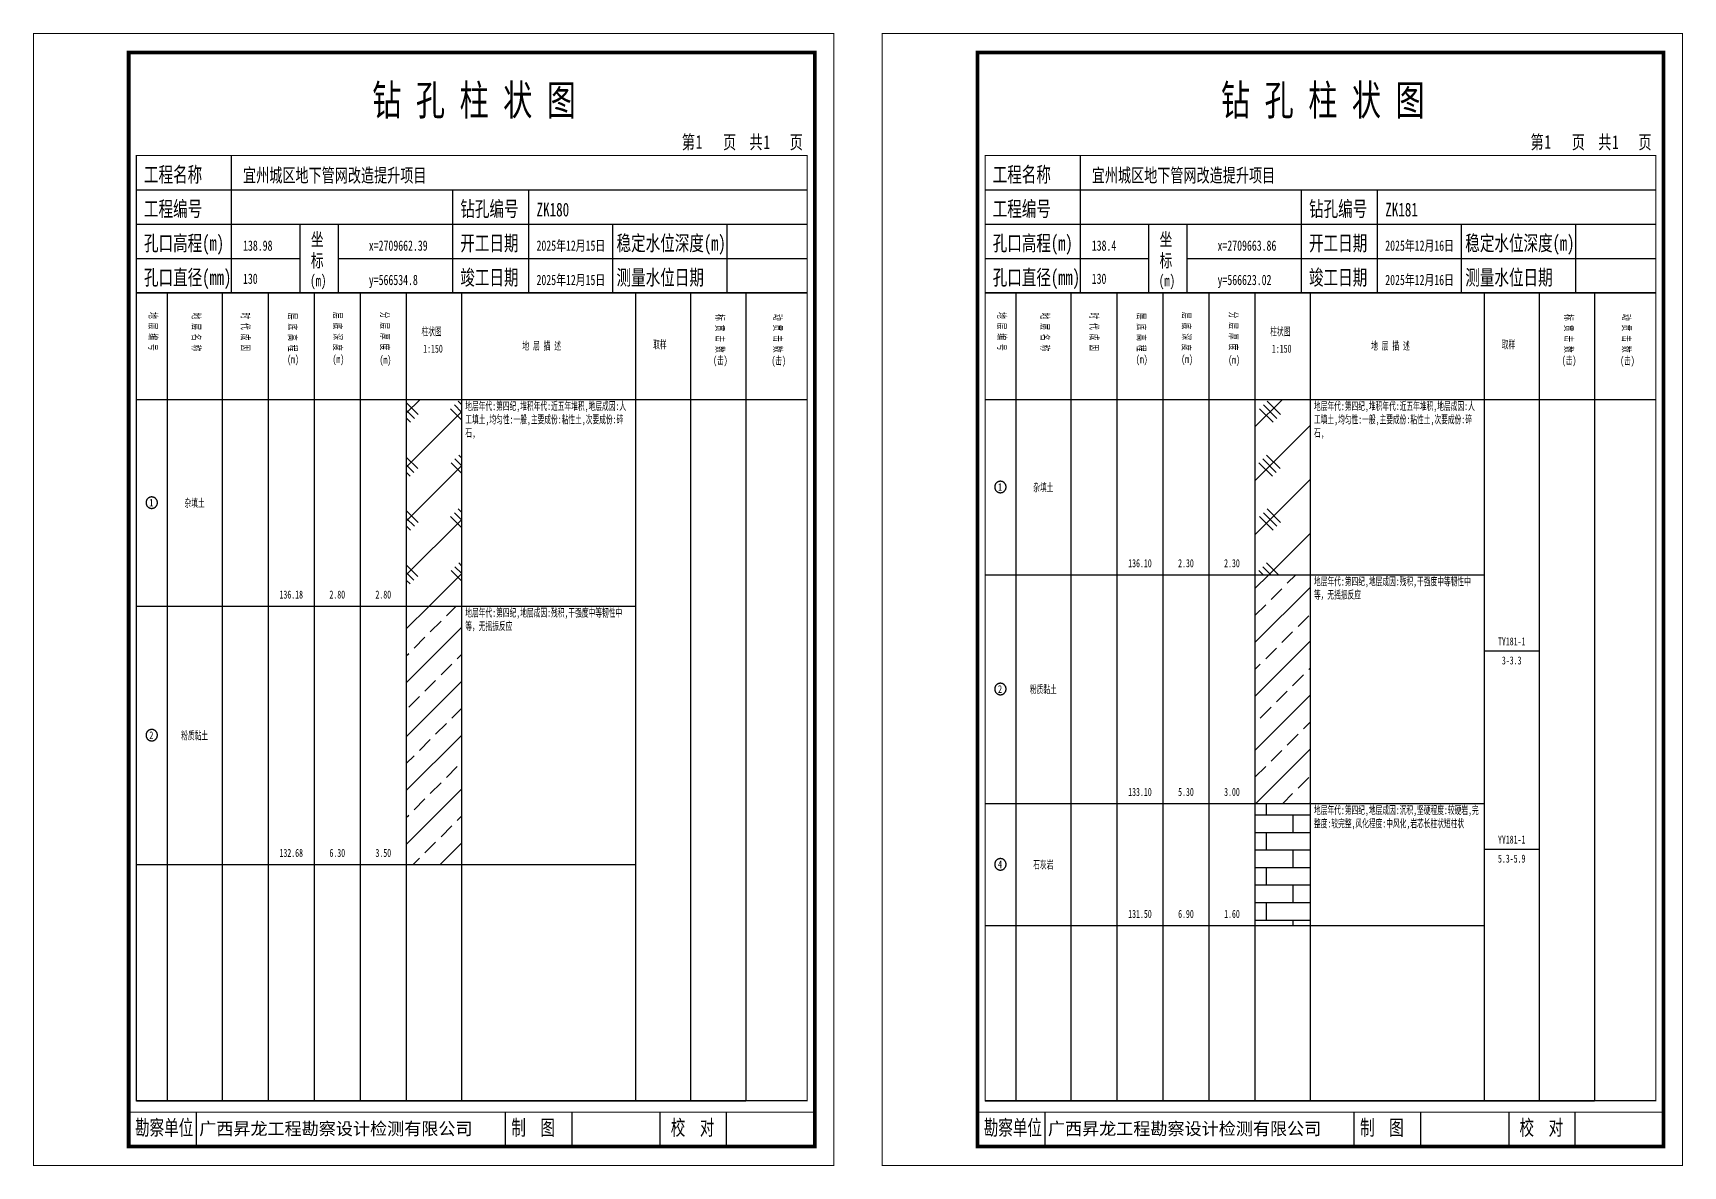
# Model space of a CAD drawing. Header units: millimetres. Extents: x 0 to 2711117, y 0 to 567555.
# Drawn here: x 42978.4 to 43411.3, y -0.1 to 297.1 of the extents above; entities that cross this region are included whole.
import ezdxf
from ezdxf.enums import TextEntityAlignment as Align

# ---------------------------------------------------------------- set-up
doc = ezdxf.new("R2010")
doc.units = ezdxf.units.MM
doc.layers.add('GICAD_POU_TEXTS', color=7, linetype='Continuous')
doc.layers.add('勘察点图例', color=7, linetype='Continuous')
doc.styles.add('HEAD_FONT', font='simfang.ttf', dxfattribs={"width": 0.6})
doc.styles.add('HEAD_FONT2', font='simfang.ttf', dxfattribs={"width": 0.6})
doc.styles.add('HT', font='simhei.ttf')
doc.styles.add('LZ_FONT', font='simfang.ttf', dxfattribs={"width": 0.7, "height": 8})
doc.styles.add('成果图图块', font='simfang.ttf', dxfattribs={"height": 2.5})
doc.styles.add('成果图表体', font='simfang.ttf', dxfattribs={"width": 0.6, "height": 2.1})
pattern_1 = [(45, (0, 0), (-7.0710678, 7.0710678), []), (135, (2.5, -1), (-14.142136, -14.142136), [5, -15]), (135, (1.5, -2), (-14.142136, -14.142136), [5, -15]), (135, (0.5, -3), (-14.142136, -14.142136), [5, -15]), (135, (16.5, -1), (-14.142136, -14.142136), [5, -15]), (135, (15.5, -2), (-14.142136, -14.142136), [5, -15]), (135, (14.5, -3), (-14.142136, -14.142136), [5, -15])]
pattern_2 = [(45, (0, 0), (-7.0710678, 7.0710678), []), (45, (7.071, 0), (-7.0710678, 7.0710678), [4, -2])]

# ---------------------------------------------------------------- blocks, each defined once
blk = doc.blocks.new('ZK180')
for p, q in [((52, 229), (52, 265)), ((27, 256), (203, 256)), ((110, 229), (110, 256)), ((130, 229), (130, 256)), ((27, 247), (203, 247)), ((70, 229), (70, 247)), ((80, 229), (80, 247)), ((152, 229), (152, 247)), ((182, 229), (182, 247)), ((27, 238), (70, 238)), ((80, 238), (203, 238)), ((27, 229), (35.05, 229)), ((35.05, 229), (35.05, 17)), ((35.05, 229), (49.53, 229)), ((49.53, 229), (49.53, 17)), ((49.53, 229), (61.6, 229)), ((61.6, 229), (61.6, 17)), ((61.6, 229), (73.68, 229)), ((73.68, 229), (73.68, 17)), ((73.68, 229), (85.75, 229)), ((85.75, 229), (85.75, 17)), ((85.75, 229), (97.82, 229)), ((97.82, 229), (97.82, 17)), ((97.82, 229), (112.3, 229)), ((112.3, 229), (112.3, 17)), ((112.3, 229), (157.93, 229)), ((157.93, 229), (157.93, 17)), ((157.93, 229), (172.42, 229)), ((172.42, 229), (172.42, 17)), ((172.42, 229), (186.9, 229)), ((186.9, 229), (186.9, 17)), ((186.9, 229), (203, 229)), ((27, 201), (203, 201)), ((27, 17), (35.05, 17)), ((35.05, 17), (49.53, 17)), ((42.74, 4.95), (42.74, 13.95)), ((42.74, 4.95), (42.74, 13.95)), ((49.53, 17), (61.6, 17)), ((61.6, 17), (73.68, 17)), ((73.68, 17), (85.75, 17)), ((85.75, 17), (97.82, 17)), ((97.82, 17), (112.3, 17)), ((112.3, 17), (157.93, 17)), ((123.83, 4.95), (123.83, 13.95)), ((141.38, 4.95), (141.38, 13.95)), ((157.93, 17), (172.42, 17)), ((164.48, 4.95), (164.48, 13.95)), ((172.42, 17), (186.9, 17)), ((181.84, 4.95), (181.84, 13.95)), ((181.84, 4.95), (181.84, 13.95))]:
    blk.add_line(p, q)
for points, const_width in [([(0, 0), (210, 0), (210, 297), (0, 297)], 0.25), ([(25, 5), (205, 5), (205, 292), (25, 292)], 1), ([(27, 265), (203, 265), (203, 17), (27, 17)], 0.3)]:
    blk.add_lwpolyline(points, close=True, dxfattribs=dict(const_width=const_width))
at = {"const_width": 0.3}
for points in [[(27, 229), (203, 229)], [(25, 14), (205, 14)]]:
    blk.add_lwpolyline(points, dxfattribs=at)
at = {"style": 'LZ_FONT', "width": 0.7}
for s, height, p in [('钻 孔 柱 状 图', 8, (88.9, 275.54)), ('第', 3.6, (170.12, 266.7)), ('1', 3.6, (173.78, 266.75)), ('页', 3.6, (180.96, 266.7)), ('共', 3.6, (187.88, 266.7)), ('1', 3.6, (191.54, 266.7)), ('页', 3.6, (198.44, 266.7)), ('工程名称', 4, (29, 258)), ('宜州城区地下管网改造提升项目', 3.6, (55, 258)), ('工程编号', 4, (29, 249)), ('钻孔编号', 4, (112, 249)), ('ZK180', 3.6, (132, 249)), ('孔口高程(m)', 4, (29, 240)), ('138.98', 2.7, (55, 240)), ('坐', 3.5, (72.79, 241.24)), ('x=2709662.39', 2.7, (88, 240)), ('开工日期', 4, (112, 240)), ('2025年12月15日', 2.7, (132, 240)), ('稳定水位深度(m)', 4, (153, 240)), ('标', 3.5, (72.79, 235.7)), ('孔口直径(mm)', 4, (29, 231)), ('130', 2.7, (54.98, 231.31)), ('(m) ', 3, (72.59, 230.65)), ('竣工日期', 4, (112, 231)), ('2025年12月15日', 2.7, (132, 231)), ('测量水位日期', 4, (153, 231)), ('y=566534.8', 2.7, (88, 231)), ('勘察单位', 4, (26.65, 7.95)), ('制  图', 4, (125.4, 7.95)), ('校  对', 4, (167.22, 7.95))]:
    blk.add_text(s, height=height, dxfattribs=at).set_placement(p)
at = {"style": 'HT'}
blk.add_text('广西昇龙工程勘察设计检测有限公司', height=3.2865, dxfattribs=at).set_placement((43.48, 8.02))
at = {"char_height": 2.1, "width": 22.806, "attachment_point": 1, "rotation": 270, "style": 'HEAD_FONT'}
for s, insert in [('地 层 编 号', (32.46, 223.92)), ('地 层 名 称', (43.79, 223.76)), ('时 代 成 因', (56.67, 223.83)), ('层 底 高 程', (69.07, 223.71)), ('层 底 深 度', (80.9, 223.91)), ('分 层 厚 度', (93.26, 224.01)), ('标 贯 击 数', (181.21, 223.37)), ('动 贯 击 数', (196.38, 223.43))]:
    blk.add_mtext(s, dxfattribs=dict(at, insert=insert))
at = {"char_height": 2.1, "attachment_point": 1}
for s, insert, width, style in [('柱状图', (101.82, 219.87), 7.855, 'HEAD_FONT2'), ('取样', (162.58, 216.44), 7.855, 'HEAD_FONT2'), ('(m)', (66.58, 212.56), 4.7944, 'HEAD_FONT'), ('(m)', (78.47, 212.61), 4.7944, 'HEAD_FONT'), ('(m)', (90.81, 212.43), 4.7944, 'HEAD_FONT'), ('1:150', (102.26, 215.36), 6.9223, 'HEAD_FONT2'), ('地 层 描 述', (128.29, 216.11), 22.0781, 'HEAD_FONT2'), ('(击)', (178.33, 212.31), 7.855, 'HEAD_FONT2'), ('(击)', (193.64, 212.22), 7.855, 'HEAD_FONT2')]:
    blk.add_mtext(s, dxfattribs=dict(at, insert=insert, width=width, style=style))
blk = doc.blocks.new('ZK180_0')
at = {"color": 7}
blk.add_polyline3d([(-1.5, 0.02, 0), (-1.5, -0.06, 0), (-1.49, -0.13, 0), (-1.48, -0.2, 0), (-1.47, -0.28, 0), (-1.46, -0.35, 0), (-1.44, -0.42, 0), (-1.41, -0.49, 0), (-1.39, -0.56, 0), (-1.36, -0.63, 0), (-1.32, -0.69, 0), (-1.29, -0.76, 0), (-1.25, -0.82, 0), (-1.2, -0.88, 0), (-1.16, -0.94, 0), (-1.11, -0.99, 0), (-1.06, -1.04, 0), (-1.01, -1.1, 0), (-0.95, -1.14, 0), (-0.89, -1.19, 0), (-0.83, -1.23, 0), (-0.77, -1.27, 0), (-0.71, -1.31, 0), (-0.64, -1.34, 0), (-0.57, -1.37, 0), (-0.51, -1.4, 0), (-0.44, -1.42, 0), (-0.36, -1.44, 0), (-0.29, -1.46, 0), (-0.22, -1.47, 0), (-0.15, -1.48, 0), (-0.07, -1.48, 0), (0, -1.48, 0), (0.07, -1.48, 0), (0.15, -1.48, 0), (0.22, -1.47, 0), (0.29, -1.46, 0), (0.36, -1.44, 0), (0.44, -1.42, 0), (0.51, -1.4, 0), (0.57, -1.37, 0), (0.64, -1.34, 0), (0.71, -1.31, 0), (0.77, -1.27, 0), (0.83, -1.23, 0), (0.89, -1.19, 0), (0.95, -1.14, 0), (1.01, -1.1, 0), (1.06, -1.04, 0), (1.11, -0.99, 0), (1.16, -0.94, 0), (1.2, -0.88, 0), (1.25, -0.82, 0), (1.29, -0.76, 0), (1.32, -0.69, 0), (1.36, -0.63, 0), (1.39, -0.56, 0), (1.41, -0.49, 0), (1.44, -0.42, 0), (1.46, -0.35, 0), (1.47, -0.28, 0), (1.48, -0.2, 0), (1.49, -0.13, 0), (1.5, -0.06, 0), (1.5, 0.02, 0), (1.5, 0.09, 0), (1.49, 0.16, 0), (1.48, 0.24, 0), (1.47, 0.31, 0), (1.46, 0.38, 0), (1.44, 0.45, 0), (1.41, 0.52, 0), (1.39, 0.59, 0), (1.36, 0.66, 0), (1.32, 0.72, 0), (1.29, 0.79, 0), (1.25, 0.85, 0), (1.2, 0.91, 0), (1.16, 0.97, 0), (1.11, 1.02, 0), (1.06, 1.08, 0), (1.01, 1.13, 0), (0.95, 1.18, 0), (0.89, 1.22, 0), (0.83, 1.26, 0), (0.77, 1.3, 0), (0.71, 1.34, 0), (0.64, 1.37, 0), (0.57, 1.4, 0), (0.51, 1.43, 0), (0.44, 1.45, 0), (0.36, 1.47, 0), (0.29, 1.49, 0), (0.22, 1.5, 0), (0.15, 1.51, 0), (0.07, 1.51, 0), (0, 1.52, 0), (-0.07, 1.51, 0), (-0.15, 1.51, 0), (-0.22, 1.5, 0), (-0.29, 1.49, 0), (-0.36, 1.47, 0), (-0.44, 1.45, 0), (-0.51, 1.43, 0), (-0.57, 1.4, 0), (-0.64, 1.37, 0), (-0.71, 1.34, 0), (-0.77, 1.3, 0), (-0.83, 1.26, 0), (-0.89, 1.22, 0), (-0.95, 1.18, 0), (-1.01, 1.13, 0), (-1.06, 1.08, 0), (-1.11, 1.02, 0), (-1.16, 0.97, 0), (-1.2, 0.91, 0), (-1.25, 0.85, 0), (-1.29, 0.79, 0), (-1.32, 0.72, 0), (-1.36, 0.66, 0), (-1.39, 0.59, 0), (-1.41, 0.52, 0), (-1.44, 0.45, 0), (-1.46, 0.38, 0), (-1.47, 0.31, 0), (-1.48, 0.24, 0), (-1.49, 0.16, 0), (-1.5, 0.09, 0), (-1.5, 0.02, 0)], dxfattribs=at)
at = {"layer": 'GICAD_POU_TEXTS', "color": 7, "style": '成果图图块', "width": 0.7}
blk.add_text('1', height=2, dxfattribs=at).set_placement((-0.09, -0.99), align=Align.CENTER)
blk = doc.blocks.new('ZK180_1')
at = {"color": 7}
blk.add_polyline3d([(-1.5, 0.02, 0), (-1.5, -0.06, 0), (-1.49, -0.13, 0), (-1.48, -0.2, 0), (-1.47, -0.28, 0), (-1.46, -0.35, 0), (-1.44, -0.42, 0), (-1.41, -0.49, 0), (-1.39, -0.56, 0), (-1.36, -0.63, 0), (-1.32, -0.69, 0), (-1.29, -0.76, 0), (-1.25, -0.82, 0), (-1.2, -0.88, 0), (-1.16, -0.94, 0), (-1.11, -0.99, 0), (-1.06, -1.04, 0), (-1.01, -1.1, 0), (-0.95, -1.14, 0), (-0.89, -1.19, 0), (-0.83, -1.23, 0), (-0.77, -1.27, 0), (-0.71, -1.31, 0), (-0.64, -1.34, 0), (-0.57, -1.37, 0), (-0.51, -1.4, 0), (-0.44, -1.42, 0), (-0.36, -1.44, 0), (-0.29, -1.46, 0), (-0.22, -1.47, 0), (-0.15, -1.48, 0), (-0.07, -1.48, 0), (0, -1.48, 0), (0.07, -1.48, 0), (0.15, -1.48, 0), (0.22, -1.47, 0), (0.29, -1.46, 0), (0.36, -1.44, 0), (0.44, -1.42, 0), (0.51, -1.4, 0), (0.57, -1.37, 0), (0.64, -1.34, 0), (0.71, -1.31, 0), (0.77, -1.27, 0), (0.83, -1.23, 0), (0.89, -1.19, 0), (0.95, -1.14, 0), (1.01, -1.1, 0), (1.06, -1.04, 0), (1.11, -0.99, 0), (1.16, -0.94, 0), (1.2, -0.88, 0), (1.25, -0.82, 0), (1.29, -0.76, 0), (1.32, -0.69, 0), (1.36, -0.63, 0), (1.39, -0.56, 0), (1.41, -0.49, 0), (1.44, -0.42, 0), (1.46, -0.35, 0), (1.47, -0.28, 0), (1.48, -0.2, 0), (1.49, -0.13, 0), (1.5, -0.06, 0), (1.5, 0.02, 0), (1.5, 0.09, 0), (1.49, 0.16, 0), (1.48, 0.24, 0), (1.47, 0.31, 0), (1.46, 0.38, 0), (1.44, 0.45, 0), (1.41, 0.52, 0), (1.39, 0.59, 0), (1.36, 0.66, 0), (1.32, 0.72, 0), (1.29, 0.79, 0), (1.25, 0.85, 0), (1.2, 0.91, 0), (1.16, 0.97, 0), (1.11, 1.02, 0), (1.06, 1.08, 0), (1.01, 1.13, 0), (0.95, 1.18, 0), (0.89, 1.22, 0), (0.83, 1.26, 0), (0.77, 1.3, 0), (0.71, 1.34, 0), (0.64, 1.37, 0), (0.57, 1.4, 0), (0.51, 1.43, 0), (0.44, 1.45, 0), (0.36, 1.47, 0), (0.29, 1.49, 0), (0.22, 1.5, 0), (0.15, 1.51, 0), (0.07, 1.51, 0), (0, 1.52, 0), (-0.07, 1.51, 0), (-0.15, 1.51, 0), (-0.22, 1.5, 0), (-0.29, 1.49, 0), (-0.36, 1.47, 0), (-0.44, 1.45, 0), (-0.51, 1.43, 0), (-0.57, 1.4, 0), (-0.64, 1.37, 0), (-0.71, 1.34, 0), (-0.77, 1.3, 0), (-0.83, 1.26, 0), (-0.89, 1.22, 0), (-0.95, 1.18, 0), (-1.01, 1.13, 0), (-1.06, 1.08, 0), (-1.11, 1.02, 0), (-1.16, 0.97, 0), (-1.2, 0.91, 0), (-1.25, 0.85, 0), (-1.29, 0.79, 0), (-1.32, 0.72, 0), (-1.36, 0.66, 0), (-1.39, 0.59, 0), (-1.41, 0.52, 0), (-1.44, 0.45, 0), (-1.46, 0.38, 0), (-1.47, 0.31, 0), (-1.48, 0.24, 0), (-1.49, 0.16, 0), (-1.5, 0.09, 0), (-1.5, 0.02, 0)], dxfattribs=at)
at = {"layer": 'GICAD_POU_TEXTS', "color": 7, "style": '成果图图块', "width": 0.7}
blk.add_text('2', height=2, dxfattribs=at).set_placement((-0.09, -0.99), align=Align.CENTER)
blk = doc.blocks.new('ZK181')
for p, q in [((52, 229), (52, 265)), ((27, 256), (203, 256)), ((110, 229), (110, 256)), ((130, 229), (130, 256)), ((27, 247), (203, 247)), ((70, 229), (70, 247)), ((80, 229), (80, 247)), ((152, 229), (152, 247)), ((182, 229), (182, 247)), ((27, 238), (70, 238)), ((80, 238), (203, 238)), ((27, 229), (35.05, 229)), ((35.05, 229), (35.05, 17)), ((35.05, 229), (49.53, 229)), ((49.53, 229), (49.53, 17)), ((49.53, 229), (61.6, 229)), ((61.6, 229), (61.6, 17)), ((61.6, 229), (73.68, 229)), ((73.68, 229), (73.68, 17)), ((73.68, 229), (85.75, 229)), ((85.75, 229), (85.75, 17)), ((85.75, 229), (97.82, 229)), ((97.82, 229), (97.82, 17)), ((97.82, 229), (112.3, 229)), ((112.3, 229), (112.3, 17)), ((112.3, 229), (157.93, 229)), ((157.93, 229), (157.93, 17)), ((157.93, 229), (172.42, 229)), ((172.42, 229), (172.42, 17)), ((172.42, 229), (186.9, 229)), ((186.9, 229), (186.9, 17)), ((186.9, 229), (203, 229)), ((27, 201), (203, 201)), ((27, 17), (35.05, 17)), ((35.05, 17), (49.53, 17)), ((42.74, 4.95), (42.74, 13.95)), ((42.74, 4.95), (42.74, 13.95)), ((49.53, 17), (61.6, 17)), ((61.6, 17), (73.68, 17)), ((73.68, 17), (85.75, 17)), ((85.75, 17), (97.82, 17)), ((97.82, 17), (112.3, 17)), ((112.3, 17), (157.93, 17)), ((123.83, 4.95), (123.83, 13.95)), ((141.38, 4.95), (141.38, 13.95)), ((157.93, 17), (172.42, 17)), ((164.48, 4.95), (164.48, 13.95)), ((172.42, 17), (186.9, 17)), ((181.84, 4.95), (181.84, 13.95)), ((181.84, 4.95), (181.84, 13.95))]:
    blk.add_line(p, q)
for points, const_width in [([(0, 0), (210, 0), (210, 297), (0, 297)], 0.25), ([(25, 5), (205, 5), (205, 292), (25, 292)], 1), ([(27, 265), (203, 265), (203, 17), (27, 17)], 0.3)]:
    blk.add_lwpolyline(points, close=True, dxfattribs=dict(const_width=const_width))
at = {"const_width": 0.3}
for points in [[(27, 229), (203, 229)], [(25, 14), (205, 14)]]:
    blk.add_lwpolyline(points, dxfattribs=at)
at = {"style": 'LZ_FONT', "width": 0.7}
for s, height, p in [('钻 孔 柱 状 图', 8, (88.9, 275.54)), ('第', 3.6, (170.12, 266.7)), ('1', 3.6, (173.78, 266.75)), ('页', 3.6, (180.96, 266.7)), ('共', 3.6, (187.88, 266.7)), ('1', 3.6, (191.54, 266.7)), ('页', 3.6, (198.44, 266.7)), ('工程名称', 4, (29, 258)), ('宜州城区地下管网改造提升项目', 3.6, (55, 258)), ('工程编号', 4, (29, 249)), ('钻孔编号', 4, (112, 249)), ('ZK181', 3.6, (132, 249)), ('孔口高程(m)', 4, (29, 240)), ('138.4', 2.7, (55, 240)), ('坐', 3.5, (72.79, 241.24)), ('x=2709663.86', 2.7, (88, 240)), ('开工日期', 4, (112, 240)), ('2025年12月16日', 2.7, (132, 240)), ('稳定水位深度(m)', 4, (153, 240)), ('标', 3.5, (72.79, 235.7)), ('孔口直径(mm)', 4, (29, 231)), ('130', 2.7, (54.98, 231.31)), ('(m) ', 3, (72.59, 230.65)), ('竣工日期', 4, (112, 231)), ('2025年12月16日', 2.7, (132, 231)), ('测量水位日期', 4, (153, 231)), ('y=566623.02', 2.7, (88, 231)), ('勘察单位', 4, (26.65, 7.95)), ('制  图', 4, (125.4, 7.95)), ('校  对', 4, (167.22, 7.95))]:
    blk.add_text(s, height=height, dxfattribs=at).set_placement(p)
at = {"style": 'HT'}
blk.add_text('广西昇龙工程勘察设计检测有限公司', height=3.2865, dxfattribs=at).set_placement((43.48, 8.02))
at = {"char_height": 2.1, "width": 22.806, "attachment_point": 1, "rotation": 270, "style": 'HEAD_FONT'}
for s, insert in [('地 层 编 号', (32.46, 223.92)), ('地 层 名 称', (43.79, 223.76)), ('时 代 成 因', (56.67, 223.83)), ('层 底 高 程', (69.07, 223.71)), ('层 底 深 度', (80.9, 223.91)), ('分 层 厚 度', (93.26, 224.01)), ('标 贯 击 数', (181.21, 223.37)), ('动 贯 击 数', (196.38, 223.43))]:
    blk.add_mtext(s, dxfattribs=dict(at, insert=insert))
at = {"char_height": 2.1, "attachment_point": 1}
for s, insert, width, style in [('柱状图', (101.82, 219.87), 7.855, 'HEAD_FONT2'), ('取样', (162.58, 216.44), 7.855, 'HEAD_FONT2'), ('(m)', (66.58, 212.56), 4.7944, 'HEAD_FONT'), ('(m)', (78.47, 212.61), 4.7944, 'HEAD_FONT'), ('(m)', (90.81, 212.43), 4.7944, 'HEAD_FONT'), ('1:150', (102.26, 215.36), 6.9223, 'HEAD_FONT2'), ('地 层 描 述', (128.29, 216.11), 22.0781, 'HEAD_FONT2'), ('(击)', (178.33, 212.31), 7.855, 'HEAD_FONT2'), ('(击)', (193.64, 212.22), 7.855, 'HEAD_FONT2')]:
    blk.add_mtext(s, dxfattribs=dict(at, insert=insert, width=width, style=style))
blk = doc.blocks.new('ZK181_0')
at = {"color": 7}
blk.add_polyline3d([(-1.5, 0.02, 0), (-1.5, -0.06, 0), (-1.49, -0.13, 0), (-1.48, -0.2, 0), (-1.47, -0.28, 0), (-1.46, -0.35, 0), (-1.44, -0.42, 0), (-1.41, -0.49, 0), (-1.39, -0.56, 0), (-1.36, -0.63, 0), (-1.32, -0.69, 0), (-1.29, -0.76, 0), (-1.25, -0.82, 0), (-1.2, -0.88, 0), (-1.16, -0.94, 0), (-1.11, -0.99, 0), (-1.06, -1.04, 0), (-1.01, -1.1, 0), (-0.95, -1.14, 0), (-0.89, -1.19, 0), (-0.83, -1.23, 0), (-0.77, -1.27, 0), (-0.71, -1.31, 0), (-0.64, -1.34, 0), (-0.57, -1.37, 0), (-0.51, -1.4, 0), (-0.44, -1.42, 0), (-0.36, -1.44, 0), (-0.29, -1.46, 0), (-0.22, -1.47, 0), (-0.15, -1.48, 0), (-0.07, -1.48, 0), (0, -1.48, 0), (0.07, -1.48, 0), (0.15, -1.48, 0), (0.22, -1.47, 0), (0.29, -1.46, 0), (0.36, -1.44, 0), (0.44, -1.42, 0), (0.51, -1.4, 0), (0.57, -1.37, 0), (0.64, -1.34, 0), (0.71, -1.31, 0), (0.77, -1.27, 0), (0.83, -1.23, 0), (0.89, -1.19, 0), (0.95, -1.14, 0), (1.01, -1.1, 0), (1.06, -1.04, 0), (1.11, -0.99, 0), (1.16, -0.94, 0), (1.2, -0.88, 0), (1.25, -0.82, 0), (1.29, -0.76, 0), (1.32, -0.69, 0), (1.36, -0.63, 0), (1.39, -0.56, 0), (1.41, -0.49, 0), (1.44, -0.42, 0), (1.46, -0.35, 0), (1.47, -0.28, 0), (1.48, -0.2, 0), (1.49, -0.13, 0), (1.5, -0.06, 0), (1.5, 0.02, 0), (1.5, 0.09, 0), (1.49, 0.16, 0), (1.48, 0.24, 0), (1.47, 0.31, 0), (1.46, 0.38, 0), (1.44, 0.45, 0), (1.41, 0.52, 0), (1.39, 0.59, 0), (1.36, 0.66, 0), (1.32, 0.72, 0), (1.29, 0.79, 0), (1.25, 0.85, 0), (1.2, 0.91, 0), (1.16, 0.97, 0), (1.11, 1.02, 0), (1.06, 1.08, 0), (1.01, 1.13, 0), (0.95, 1.18, 0), (0.89, 1.22, 0), (0.83, 1.26, 0), (0.77, 1.3, 0), (0.71, 1.34, 0), (0.64, 1.37, 0), (0.57, 1.4, 0), (0.51, 1.43, 0), (0.44, 1.45, 0), (0.36, 1.47, 0), (0.29, 1.49, 0), (0.22, 1.5, 0), (0.15, 1.51, 0), (0.07, 1.51, 0), (0, 1.52, 0), (-0.07, 1.51, 0), (-0.15, 1.51, 0), (-0.22, 1.5, 0), (-0.29, 1.49, 0), (-0.36, 1.47, 0), (-0.44, 1.45, 0), (-0.51, 1.43, 0), (-0.57, 1.4, 0), (-0.64, 1.37, 0), (-0.71, 1.34, 0), (-0.77, 1.3, 0), (-0.83, 1.26, 0), (-0.89, 1.22, 0), (-0.95, 1.18, 0), (-1.01, 1.13, 0), (-1.06, 1.08, 0), (-1.11, 1.02, 0), (-1.16, 0.97, 0), (-1.2, 0.91, 0), (-1.25, 0.85, 0), (-1.29, 0.79, 0), (-1.32, 0.72, 0), (-1.36, 0.66, 0), (-1.39, 0.59, 0), (-1.41, 0.52, 0), (-1.44, 0.45, 0), (-1.46, 0.38, 0), (-1.47, 0.31, 0), (-1.48, 0.24, 0), (-1.49, 0.16, 0), (-1.5, 0.09, 0), (-1.5, 0.02, 0)], dxfattribs=at)
at = {"layer": 'GICAD_POU_TEXTS', "color": 7, "style": '成果图图块', "width": 0.7}
blk.add_text('1', height=2, dxfattribs=at).set_placement((-0.09, -0.99), align=Align.CENTER)
blk = doc.blocks.new('ZK181_1')
at = {"color": 7}
blk.add_polyline3d([(-1.5, 0.02, 0), (-1.5, -0.06, 0), (-1.49, -0.13, 0), (-1.48, -0.2, 0), (-1.47, -0.28, 0), (-1.46, -0.35, 0), (-1.44, -0.42, 0), (-1.41, -0.49, 0), (-1.39, -0.56, 0), (-1.36, -0.63, 0), (-1.32, -0.69, 0), (-1.29, -0.76, 0), (-1.25, -0.82, 0), (-1.2, -0.88, 0), (-1.16, -0.94, 0), (-1.11, -0.99, 0), (-1.06, -1.04, 0), (-1.01, -1.1, 0), (-0.95, -1.14, 0), (-0.89, -1.19, 0), (-0.83, -1.23, 0), (-0.77, -1.27, 0), (-0.71, -1.31, 0), (-0.64, -1.34, 0), (-0.57, -1.37, 0), (-0.51, -1.4, 0), (-0.44, -1.42, 0), (-0.36, -1.44, 0), (-0.29, -1.46, 0), (-0.22, -1.47, 0), (-0.15, -1.48, 0), (-0.07, -1.48, 0), (0, -1.48, 0), (0.07, -1.48, 0), (0.15, -1.48, 0), (0.22, -1.47, 0), (0.29, -1.46, 0), (0.36, -1.44, 0), (0.44, -1.42, 0), (0.51, -1.4, 0), (0.57, -1.37, 0), (0.64, -1.34, 0), (0.71, -1.31, 0), (0.77, -1.27, 0), (0.83, -1.23, 0), (0.89, -1.19, 0), (0.95, -1.14, 0), (1.01, -1.1, 0), (1.06, -1.04, 0), (1.11, -0.99, 0), (1.16, -0.94, 0), (1.2, -0.88, 0), (1.25, -0.82, 0), (1.29, -0.76, 0), (1.32, -0.69, 0), (1.36, -0.63, 0), (1.39, -0.56, 0), (1.41, -0.49, 0), (1.44, -0.42, 0), (1.46, -0.35, 0), (1.47, -0.28, 0), (1.48, -0.2, 0), (1.49, -0.13, 0), (1.5, -0.06, 0), (1.5, 0.02, 0), (1.5, 0.09, 0), (1.49, 0.16, 0), (1.48, 0.24, 0), (1.47, 0.31, 0), (1.46, 0.38, 0), (1.44, 0.45, 0), (1.41, 0.52, 0), (1.39, 0.59, 0), (1.36, 0.66, 0), (1.32, 0.72, 0), (1.29, 0.79, 0), (1.25, 0.85, 0), (1.2, 0.91, 0), (1.16, 0.97, 0), (1.11, 1.02, 0), (1.06, 1.08, 0), (1.01, 1.13, 0), (0.95, 1.18, 0), (0.89, 1.22, 0), (0.83, 1.26, 0), (0.77, 1.3, 0), (0.71, 1.34, 0), (0.64, 1.37, 0), (0.57, 1.4, 0), (0.51, 1.43, 0), (0.44, 1.45, 0), (0.36, 1.47, 0), (0.29, 1.49, 0), (0.22, 1.5, 0), (0.15, 1.51, 0), (0.07, 1.51, 0), (0, 1.52, 0), (-0.07, 1.51, 0), (-0.15, 1.51, 0), (-0.22, 1.5, 0), (-0.29, 1.49, 0), (-0.36, 1.47, 0), (-0.44, 1.45, 0), (-0.51, 1.43, 0), (-0.57, 1.4, 0), (-0.64, 1.37, 0), (-0.71, 1.34, 0), (-0.77, 1.3, 0), (-0.83, 1.26, 0), (-0.89, 1.22, 0), (-0.95, 1.18, 0), (-1.01, 1.13, 0), (-1.06, 1.08, 0), (-1.11, 1.02, 0), (-1.16, 0.97, 0), (-1.2, 0.91, 0), (-1.25, 0.85, 0), (-1.29, 0.79, 0), (-1.32, 0.72, 0), (-1.36, 0.66, 0), (-1.39, 0.59, 0), (-1.41, 0.52, 0), (-1.44, 0.45, 0), (-1.46, 0.38, 0), (-1.47, 0.31, 0), (-1.48, 0.24, 0), (-1.49, 0.16, 0), (-1.5, 0.09, 0), (-1.5, 0.02, 0)], dxfattribs=at)
at = {"layer": 'GICAD_POU_TEXTS', "color": 7, "style": '成果图图块', "width": 0.7}
blk.add_text('2', height=2, dxfattribs=at).set_placement((-0.09, -0.99), align=Align.CENTER)
blk = doc.blocks.new('ZK181_2')
at = {"color": 7}
blk.add_polyline3d([(-1.5, 0.02, 0), (-1.5, -0.06, 0), (-1.49, -0.13, 0), (-1.48, -0.2, 0), (-1.47, -0.28, 0), (-1.46, -0.35, 0), (-1.44, -0.42, 0), (-1.41, -0.49, 0), (-1.39, -0.56, 0), (-1.36, -0.63, 0), (-1.32, -0.69, 0), (-1.29, -0.76, 0), (-1.25, -0.82, 0), (-1.2, -0.88, 0), (-1.16, -0.94, 0), (-1.11, -0.99, 0), (-1.06, -1.04, 0), (-1.01, -1.1, 0), (-0.95, -1.14, 0), (-0.89, -1.19, 0), (-0.83, -1.23, 0), (-0.77, -1.27, 0), (-0.71, -1.31, 0), (-0.64, -1.34, 0), (-0.57, -1.37, 0), (-0.51, -1.4, 0), (-0.44, -1.42, 0), (-0.36, -1.44, 0), (-0.29, -1.46, 0), (-0.22, -1.47, 0), (-0.15, -1.48, 0), (-0.07, -1.48, 0), (0, -1.48, 0), (0.07, -1.48, 0), (0.15, -1.48, 0), (0.22, -1.47, 0), (0.29, -1.46, 0), (0.36, -1.44, 0), (0.44, -1.42, 0), (0.51, -1.4, 0), (0.57, -1.37, 0), (0.64, -1.34, 0), (0.71, -1.31, 0), (0.77, -1.27, 0), (0.83, -1.23, 0), (0.89, -1.19, 0), (0.95, -1.14, 0), (1.01, -1.1, 0), (1.06, -1.04, 0), (1.11, -0.99, 0), (1.16, -0.94, 0), (1.2, -0.88, 0), (1.25, -0.82, 0), (1.29, -0.76, 0), (1.32, -0.69, 0), (1.36, -0.63, 0), (1.39, -0.56, 0), (1.41, -0.49, 0), (1.44, -0.42, 0), (1.46, -0.35, 0), (1.47, -0.28, 0), (1.48, -0.2, 0), (1.49, -0.13, 0), (1.5, -0.06, 0), (1.5, 0.02, 0), (1.5, 0.09, 0), (1.49, 0.16, 0), (1.48, 0.24, 0), (1.47, 0.31, 0), (1.46, 0.38, 0), (1.44, 0.45, 0), (1.41, 0.52, 0), (1.39, 0.59, 0), (1.36, 0.66, 0), (1.32, 0.72, 0), (1.29, 0.79, 0), (1.25, 0.85, 0), (1.2, 0.91, 0), (1.16, 0.97, 0), (1.11, 1.02, 0), (1.06, 1.08, 0), (1.01, 1.13, 0), (0.95, 1.18, 0), (0.89, 1.22, 0), (0.83, 1.26, 0), (0.77, 1.3, 0), (0.71, 1.34, 0), (0.64, 1.37, 0), (0.57, 1.4, 0), (0.51, 1.43, 0), (0.44, 1.45, 0), (0.36, 1.47, 0), (0.29, 1.49, 0), (0.22, 1.5, 0), (0.15, 1.51, 0), (0.07, 1.51, 0), (0, 1.52, 0), (-0.07, 1.51, 0), (-0.15, 1.51, 0), (-0.22, 1.5, 0), (-0.29, 1.49, 0), (-0.36, 1.47, 0), (-0.44, 1.45, 0), (-0.51, 1.43, 0), (-0.57, 1.4, 0), (-0.64, 1.37, 0), (-0.71, 1.34, 0), (-0.77, 1.3, 0), (-0.83, 1.26, 0), (-0.89, 1.22, 0), (-0.95, 1.18, 0), (-1.01, 1.13, 0), (-1.06, 1.08, 0), (-1.11, 1.02, 0), (-1.16, 0.97, 0), (-1.2, 0.91, 0), (-1.25, 0.85, 0), (-1.29, 0.79, 0), (-1.32, 0.72, 0), (-1.36, 0.66, 0), (-1.39, 0.59, 0), (-1.41, 0.52, 0), (-1.44, 0.45, 0), (-1.46, 0.38, 0), (-1.47, 0.31, 0), (-1.48, 0.24, 0), (-1.49, 0.16, 0), (-1.5, 0.09, 0), (-1.5, 0.02, 0)], dxfattribs=at)
at = {"layer": 'GICAD_POU_TEXTS', "color": 7, "style": '成果图图块', "width": 0.7}
blk.add_text('4', height=2, dxfattribs=at).set_placement((-0.09, -0.99), align=Align.CENTER)

msp = doc.modelspace()

# ---------------------------------------------------------------- hatches: boundary and pattern name
at = {"layer": '勘察点图例'}
h = msp.add_hatch(dxfattribs=at)
h.set_pattern_fill('GKZTT', color=256, scale=0.5, style=0, pattern_type=2)
h.set_pattern_definition(pattern_1)
h.paths.add_polyline_path([(43076.31, 146.78), (43090.8, 146.78), (43090.8, 201), (43076.31, 201)])
h = msp.add_hatch(dxfattribs=at)
h.set_pattern_fill('GKZTT', color=256, scale=0.5, style=0, pattern_type=2)
h.set_pattern_definition(pattern_1)
h.paths.add_polyline_path([(43299, 155), (43313.48, 155), (43313.48, 201), (43299, 201)])
h = msp.add_hatch(dxfattribs=at)
h.set_pattern_fill('GKFZNT', color=256, scale=0.5, style=0, pattern_type=2)
h.set_pattern_definition(pattern_2)
h.paths.add_polyline_path([(43299, 95), (43313.48, 95), (43313.48, 155), (43299, 155)])
h = msp.add_hatch(dxfattribs=at)
h.set_pattern_fill('GKFZNT', color=256, scale=0.5, style=0, pattern_type=2)
h.set_pattern_definition(pattern_2)
h.paths.add_polyline_path([(43076.31, 79), (43090.8, 79), (43090.8, 146.78), (43076.31, 146.78)])
h = msp.add_hatch(dxfattribs=at)
h.set_pattern_fill('GKSHY', color=256, scale=0.5, style=0, pattern_type=2)
h.set_pattern_definition([(0, (0, 0), (0, 4.6), []), (90, (0, 0), (-7, 4.6), [4.6, -4.6])])
h.paths.add_polyline_path([(43299, 63), (43313.48, 63), (43313.48, 95), (43299, 95)])

# ---------------------------------------------------------------- linework, layer by layer
for p, q in [((43228.18, 155), (43313.48, 155)), ((43313.48, 155), (43359.11, 155)), ((43005.49, 146.78), (43090.8, 146.78)), ((43090.8, 146.78), (43136.43, 146.78)), ((43359.11, 135), (43373.6, 135)), ((43228.18, 95), (43313.48, 95)), ((43313.48, 95), (43359.11, 95)), ((43359.11, 83), (43373.6, 83)), ((43005.49, 79), (43090.8, 79)), ((43090.8, 79), (43136.43, 79)), ((43228.18, 63), (43313.48, 63)), ((43313.48, 63), (43359.11, 63))]:
    msp.add_line(p, q, dxfattribs=at)

# ---------------------------------------------------------------- block references
for name, p in [('ZK180', (42978.49, 0)), ('ZK181', (43201.18, 0)), ('ZK181_0', (43232.2, 178)), ('ZK180_0', (43009.52, 173.89)), ('ZK181_1', (43232.2, 125)), ('ZK180_1', (43009.52, 112.89)), ('ZK181_2', (43232.2, 79))]:
    msp.add_blockref(name, p, dxfattribs=at)

# ---------------------------------------------------------------- texts
at = {"layer": '勘察点图例', "style": '成果图表体', "width": 0.6}
for s, p in [('杂填土', (43243.47, 178)), ('杂填土', (43020.78, 173.89)), ('136.10', (43268.82, 158)), ('2.30', (43280.89, 158)), ('2.30', (43292.96, 158)), ('136.18', (43046.13, 149.78)), ('2.80', (43058.21, 149.78)), ('2.80', (43070.28, 149.78)), ('TY181-1', (43366.36, 137.5)), ('3-3.3', (43366.36, 132.5)), ('粉质黏土', (43243.47, 125)), ('粉质黏土', (43020.78, 112.89)), ('133.10', (43268.82, 98)), ('5.30', (43280.89, 98)), ('3.00', (43292.96, 98)), ('132.68', (43046.13, 82)), ('6.30', (43058.21, 82)), ('3.50', (43070.28, 82)), ('YY181-1', (43366.36, 85.5)), ('石灰岩', (43243.47, 79)), ('5.3-5.9', (43366.36, 80.5)), ('131.50', (43268.82, 66)), ('6.90', (43280.89, 66)), ('1.60', (43292.96, 66))]:
    msp.add_text(s, height=2.1, dxfattribs=at).set_placement(p, align=Align.MIDDLE)
at = {"layer": '勘察点图例', "char_height": 2.1, "width": 43.6296, "attachment_point": 1, "style": '成果图表体'}
for s, insert in [('地层年代:第四纪,堆积年代:近五年堆积,地层成因:人工填土,均匀性:一般,主要成份:粘性土,次要成份:碎石,', (43091.8, 200.3)), ('地层年代:第四纪,堆积年代:近五年堆积,地层成因:人工填土,均匀性:一般,主要成份:粘性土,次要成份:碎石,', (43314.48, 200.3)), ('地层年代:第四纪,地层成因:残积,干强度中等韧性中等，无摇振反应', (43314.48, 154.3)), ('地层年代:第四纪,地层成因:残积,干强度中等韧性中等，无摇振反应', (43091.8, 146.08)), ('地层年代:第四纪,地层成因:沉积,坚硬程度:较硬岩,完整度:较完整,风化程度:中风化,岩芯长柱状短柱状', (43314.48, 94.3))]:
    msp.add_mtext(s, dxfattribs=dict(at, insert=insert))

doc.saveas('drawing.dxf')
